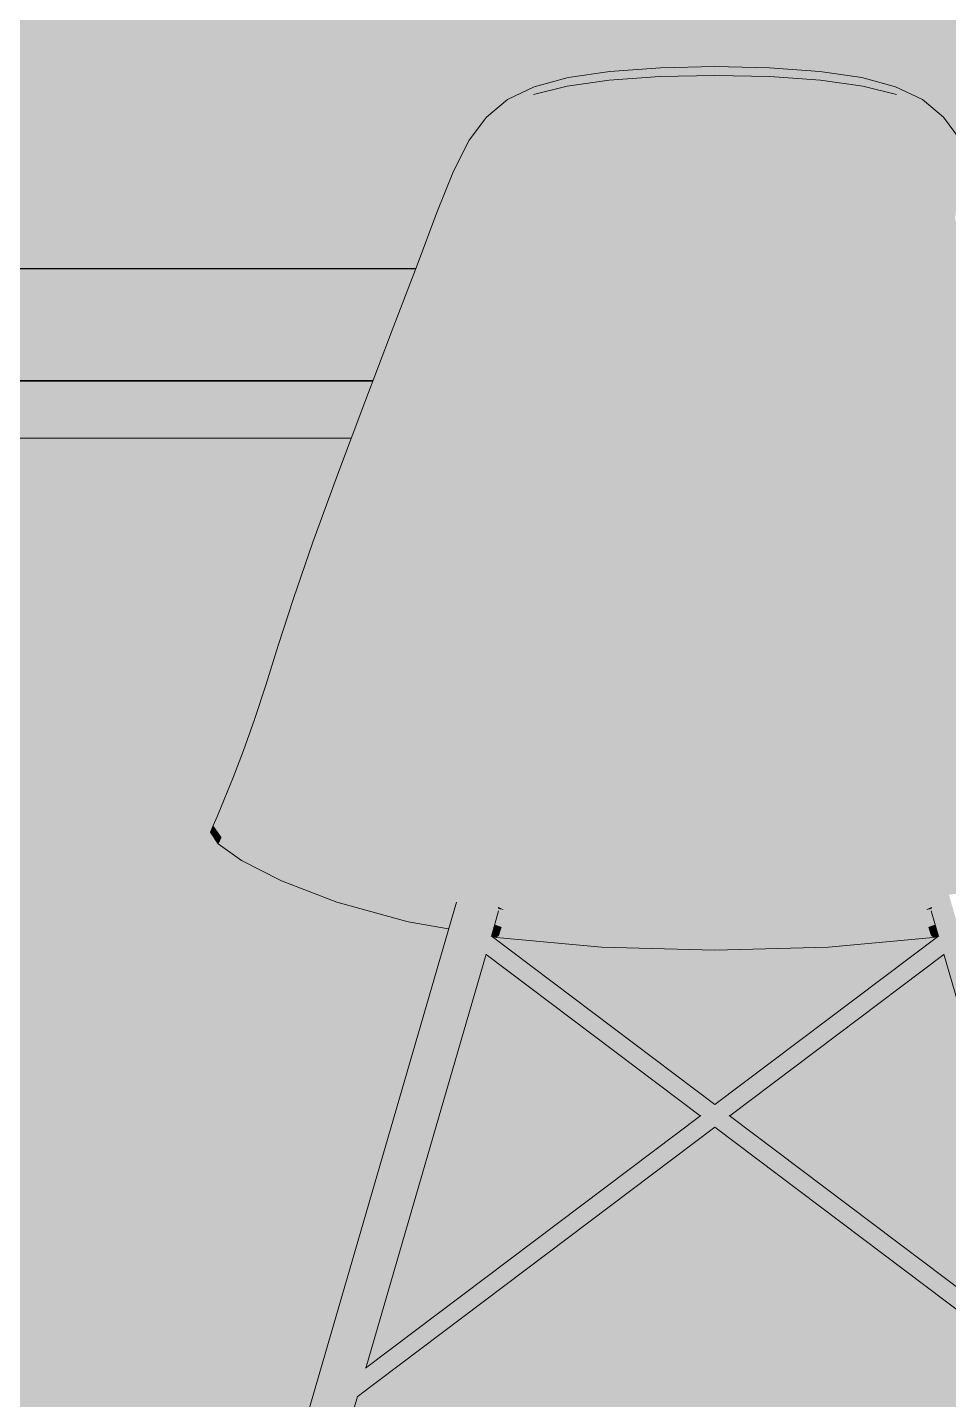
# Model space of a CAD drawing. Header units: millimetres. Extents: x -419 to 20046, y -14642 to 2638.
# Drawn here: x 9851.25 to 9872.81, y -693.17 to -661.04 of the extents above; entities that cross this region are included whole.
import ezdxf

# ---------------------------------------------------------------- set-up
doc = ezdxf.new("R2010")
doc.units = ezdxf.units.MM
for name, color, linetype, true_color in [('PDF6_A$$$FLOOR$$$FURNITURE.3D', 7, 'Continuous', 0xffffff), ('PDF6_A$$$SLAB$$$FLOOR$$$STRUCTURAL.3D', 7, 'Continuous', 0x757575), ('PDF6_A$$$WALL$$$EXTERIOR.3D', 7, 'Continuous', 0x757575)]:
    doc.layers.add(name, color=color, linetype=linetype, true_color=true_color)

msp = doc.modelspace()

# ---------------------------------------------------------------- hatches: boundary and pattern name
at = {"layer": 'PDF6_A$$$FLOOR$$$FURNITURE.3D', "transparency": 33554559}
for points in [[(9860.379, -681.387), (9861.288, -681.528), (9861.288, -681.523), (9861.329, -681.45), (9861.397, -681.394), (9861.492, -681.351), (9861.608, -681.331), (9861.631, -681.331), (9860.459, -680.774)], [(9862.462, -681.031), (9860.459, -680.774), (9861.631, -681.331), (9861.734, -681.329), (9861.865, -681.349), (9861.989, -681.389), (9862.097, -681.447), (9862.185, -681.518), (9862.246, -681.598), (9862.256, -681.628), (9862.41, -681.701)], [(9874.224, -680.774), (9872.221, -681.031), (9872.274, -681.701), (9872.425, -681.628), (9872.438, -681.598), (9872.496, -681.518), (9872.584, -681.447), (9872.695, -681.389), (9872.818, -681.349), (9872.949, -681.329), (9873.053, -681.331)], [(9862.188, -682.047), (9862.349, -682.105), (9862.41, -681.701), (9862.276, -681.681), (9862.278, -681.727)], [(9872.408, -681.681), (9872.274, -681.701), (9872.335, -682.105), (9872.496, -682.047), (9872.403, -681.727)], [(9862.122, -682.271), (9862.11, -682.314), (9862.13, -682.329), (9862.231, -682.349), (9862.286, -682.301)], [(9872.398, -682.301), (9872.453, -682.349), (9872.554, -682.329), (9872.574, -682.314), (9872.574, -682.311), (9872.561, -682.271)]]:
    msp.add_hatch(color=256, dxfattribs=at).paths.add_polyline_path(points)
at = {"layer": 'PDF6_A$$$FLOOR$$$FURNITURE.3D', "true_color": 0xdacaac, "transparency": 33554559}
for points in [[(9855.793, -701.325), (9855.919, -701.325), (9861.734, -681.329), (9861.631, -681.331), (9861.608, -681.331)], [(9862.246, -681.598), (9856.511, -701.325), (9856.561, -701.325), (9858.985, -692.995), (9858.985, -692.99), (9858.985, -692.949), (9858.988, -692.904), (9858.998, -692.854), (9859.008, -692.798), (9859.023, -692.743), (9859.043, -692.685), (9859.063, -692.629), (9859.084, -692.576), (9859.109, -692.529), (9859.131, -692.486), (9859.134, -692.481), (9861.994, -682.651), (9861.991, -682.646), (9861.991, -682.606), (9861.994, -682.566), (9862.001, -682.525), (9862.009, -682.485), (9862.016, -682.447), (9862.029, -682.412), (9862.042, -682.382), (9862.057, -682.357), (9862.072, -682.336), (9862.087, -682.324), (9862.087, -682.324), (9862.276, -681.681), (9862.256, -681.628)], [(9862.276, -681.681), (9862.087, -682.324), (9862.095, -682.314), (9862.1, -682.309), (9862.105, -682.309), (9862.11, -682.314), (9862.278, -681.727)], [(9872.408, -681.681), (9872.403, -681.727), (9872.574, -682.314), (9872.579, -682.309), (9872.581, -682.309), (9872.589, -682.314), (9872.594, -682.324)], [(9872.408, -681.681), (9872.594, -682.324), (9872.597, -682.324), (9872.612, -682.336), (9872.627, -682.357), (9872.642, -682.382), (9872.655, -682.412), (9872.665, -682.447), (9872.675, -682.485), (9872.682, -682.525), (9872.687, -682.566), (9872.69, -682.606), (9872.69, -682.646), (9872.69, -682.651), (9875.55, -692.481), (9875.552, -692.486), (9875.575, -692.529), (9875.598, -692.576), (9875.62, -692.629), (9875.64, -692.685), (9875.658, -692.743), (9875.673, -692.798), (9875.686, -692.854), (9875.693, -692.904), (9875.698, -692.949), (9875.698, -692.99), (9875.698, -692.995), (9878.12, -701.325), (9878.173, -701.325), (9872.438, -681.598), (9872.425, -681.628)], [(9861.994, -682.651), (9859.134, -692.481), (9859.144, -692.458), (9859.154, -692.44), (9859.162, -692.435), (9859.167, -692.43), (9861.986, -682.737), (9861.984, -682.724), (9861.986, -682.704), (9861.989, -682.677)], [(9872.69, -682.651), (9872.695, -682.677), (9872.697, -682.704), (9872.7, -682.724), (9872.697, -682.737), (9875.517, -692.43), (9875.522, -692.435), (9875.53, -692.44), (9875.54, -692.458), (9875.55, -692.481)], [(9856.561, -701.325), (9856.581, -701.325), (9858.973, -693.096), (9858.973, -693.08), (9858.975, -693.058), (9858.978, -693.027), (9858.985, -692.995)]]:
    msp.add_hatch(color=9, dxfattribs=at).paths.add_polyline_path(points)
at = {"layer": 'PDF6_A$$$FLOOR$$$FURNITURE.3D', "true_color": 0x4f4f4f, "transparency": 33554559}
for points in [[(9862.087, -682.324), (9862.087, -682.324), (9867.341, -686.29), (9867.341, -686.272), (9862.095, -682.314)], [(9867.341, -686.272), (9867.341, -686.29), (9872.597, -682.324), (9872.594, -682.324), (9872.589, -682.314)], [(9861.989, -682.677), (9867.048, -686.494), (9867.081, -686.486), (9861.991, -682.646), (9861.994, -682.651)], [(9867.603, -686.486), (9867.635, -686.494), (9872.695, -682.677), (9872.69, -682.651), (9872.69, -682.646)], [(9859.134, -692.481), (9859.131, -692.486), (9867.081, -686.486), (9867.048, -686.494), (9859.144, -692.458)], [(9867.603, -686.486), (9875.552, -692.486), (9875.55, -692.481), (9875.54, -692.458), (9867.635, -686.494)], [(9858.985, -692.995), (9858.978, -693.027), (9867.341, -686.716), (9867.341, -686.683), (9858.985, -692.99)], [(9875.698, -692.99), (9867.341, -686.683), (9867.341, -686.716), (9875.703, -693.027), (9875.698, -692.995)]]:
    msp.add_hatch(color=251, dxfattribs=at).paths.add_polyline_path(points)
at = {"layer": 'PDF6_A$$$SLAB$$$FLOOR$$$STRUCTURAL.3D', "true_color": 0xf6f6f6, "transparency": 33554559}
msp.add_hatch(color=7, dxfattribs=at).paths.add_polyline_path([(9846.009, -669.325), (9846.009, -670.658), (9858.829, -670.658), (9859.147, -669.814), (9859.333, -669.325)])
at = {"layer": 'PDF6_A$$$WALL$$$EXTERIOR.3D', "true_color": 0xffffff, "transparency": 33554559}
for points in [[(9882.285, -626.568), (9810.159, -626.568), (9810.159, -666.694), (9828.217, -666.694), (9827.895, -665.409), (9827.524, -664.243), (9827.192, -663.313), (9826.958, -662.62), (9826.872, -662.164), (9826.927, -661.955), (9827.114, -662.003), (9827.172, -662.028), (9827.348, -662.113), (9827.643, -662.252), (9828.018, -662.459), (9828.442, -662.746), (9828.711, -662.963), (9829.006, -663.207), (9829.394, -663.565), (9829.83, -664.112), (9829.999, -664.321), (9829.999, -664.321), (9830.556, -665.271), (9831.057, -666.493), (9831.107, -666.694), (9860.336, -666.694), (9860.371, -666.604), (9860.832, -665.371), (9861.223, -664.409), (9861.591, -663.683), (9861.994, -663.141), (9862.488, -662.731), (9863.113, -662.428), (9863.906, -662.212), (9864.884, -662.071), (9866.063, -661.985), (9867.341, -661.955), (9868.621, -661.985), (9869.8, -662.071), (9870.777, -662.212), (9871.571, -662.428), (9872.196, -662.731), (9872.69, -663.141), (9873.093, -663.683), (9873.458, -664.409), (9873.849, -665.371), (9874.313, -666.604), (9874.345, -666.694), (9882.285, -666.694)], [(9831.107, -666.694), (9831.443, -668.007), (9831.674, -669.317), (9859.335, -669.317), (9859.789, -668.13), (9860.336, -666.694)], [(9859.335, -669.317), (9831.674, -669.317), (9831.737, -669.673), (9831.873, -670.63), (9846.009, -670.63), (9846.009, -669.325), (9859.333, -669.325)], [(9831.873, -670.63), (9831.974, -671.353), (9832.176, -672.913), (9832.37, -674.213), (9832.584, -675.301), (9832.846, -676.226), (9833.126, -676.899), (9833.579, -677.657), (9834.141, -678.353), (9834.786, -678.935), (9835.494, -679.371), (9836.19, -679.593), (9837.016, -679.711), (9837.933, -679.751), (9838.954, -679.749), (9840.095, -679.744), (9841.279, -679.736), (9842.436, -679.721), (9843.492, -679.701), (9844.059, -679.681), (9844.444, -679.658), (9845.22, -679.615), (9845.908, -679.595), (9846.548, -679.618), (9846.8, -679.648), (9847.455, -679.706), (9847.79, -679.756), (9848.4, -679.832), (9848.753, -679.877), (9849.048, -679.923), (9849.287, -679.958), (9849.509, -679.986), (9849.806, -680.018), (9850.189, -680.117), (9850.418, -680.227), (9850.494, -680.346), (9850.418, -680.459), (9850.192, -680.563), (9849.814, -680.643), (9849.29, -680.726), (9848.632, -680.837), (9847.848, -681.001), (9846.946, -681.24), (9845.936, -681.52), (9844.835, -681.81), (9844.82, -681.815), (9850.494, -701.325), (9855.531, -701.325), (9861.107, -682.147), (9860.164, -681.979), (9858.489, -681.518), (9857.194, -681.021), (9857.166, -681.009), (9856.259, -680.542), (9855.715, -680.154), (9855.531, -679.877), (9855.531, -679.875), (9855.536, -679.872), (9855.551, -679.842), (9855.599, -679.726), (9855.697, -679.499), (9855.856, -679.116), (9856.065, -678.602), (9856.304, -677.972), (9856.564, -677.247), (9856.826, -676.44), (9857.121, -675.511), (9857.476, -674.41), (9857.93, -673.092), (9858.507, -671.514), (9858.829, -670.658), (9846.009, -670.658), (9846.009, -670.63)], [(9862.231, -682.349), (9862.135, -682.331), (9867.341, -686.262), (9872.549, -682.331), (9872.453, -682.349), (9869.996, -682.571), (9867.341, -682.644), (9864.687, -682.571)], [(9858.97, -693.103), (9856.581, -701.325), (9878.102, -701.325), (9875.711, -693.103), (9867.341, -686.786)]]:
    msp.add_hatch(color=7, dxfattribs=at).paths.add_polyline_path(points)

# ---------------------------------------------------------------- linework, layer by layer
at = {"layer": 'PDF6_A$$$FLOOR$$$FURNITURE.3D', "color": 9, "lineweight": 9, "true_color": 0xbfbfbf}
for points in [[(9861.107, -682.147), (9860.164, -681.979), (9858.489, -681.518), (9857.194, -681.021), (9857.166, -681.009), (9856.259, -680.542), (9855.715, -680.154), (9855.533, -679.88), (9855.551, -679.842), (9855.599, -679.726), (9855.697, -679.499), (9855.856, -679.116), (9856.065, -678.602), (9856.304, -677.972), (9856.564, -677.247), (9856.826, -676.44), (9857.121, -675.511), (9857.476, -674.41), (9857.93, -673.092), (9858.507, -671.514), (9859.147, -669.814), (9859.789, -668.13), (9860.371, -666.604), (9860.832, -665.371), (9861.223, -664.409), (9861.591, -663.683), (9861.994, -663.141), (9862.488, -662.731), (9863.113, -662.428), (9863.906, -662.212), (9864.884, -662.071), (9866.063, -661.985), (9867.341, -661.955), (9868.621, -661.985), (9869.8, -662.071), (9870.777, -662.212), (9871.571, -662.428), (9872.196, -662.731), (9872.69, -663.141), (9873.093, -663.683)], [(9863.095, -662.615), (9863.884, -662.413), (9864.869, -662.275), (9866.053, -662.192), (9867.341, -662.164), (9868.628, -662.192), (9869.815, -662.275), (9870.8, -662.413), (9871.589, -662.615)], [(9855.536, -679.872), (9855.531, -679.875), (9855.531, -679.877), (9855.533, -679.88)], [(9855.531, -701.325), (9861.288, -681.523)], [(9862.11, -682.314), (9862.278, -681.727)], [(9872.574, -682.314), (9872.403, -681.727)], [(9862.105, -682.309), (9867.341, -686.262), (9872.579, -682.309)], [(9862.135, -682.331), (9862.231, -682.349), (9864.687, -682.571), (9867.341, -682.646), (9869.996, -682.571), (9872.453, -682.349), (9872.549, -682.331)], [(9859.167, -692.43), (9861.986, -682.737)], [(9866.993, -686.524), (9861.984, -682.745)], [(9867.691, -686.524), (9872.7, -682.745)], [(9875.517, -692.43), (9872.697, -682.737)], [(9859.162, -692.435), (9867.008, -686.514)], [(9875.522, -692.435), (9867.676, -686.514)], [(9858.97, -693.103), (9867.341, -686.786), (9875.711, -693.103)], [(9856.581, -701.325), (9858.973, -693.096)]]:
    msp.add_lwpolyline(points, dxfattribs=at)
at = {"layer": 'PDF6_A$$$FLOOR$$$FURNITURE.3D', "lineweight": 0, "transparency": 33554559}
for points in [[(9864.884, -662.071), (9863.906, -662.212), (9864.869, -662.275)], [(9864.884, -662.071), (9864.869, -662.275), (9866.053, -662.192)], [(9866.063, -661.985), (9864.884, -662.071), (9866.053, -662.192)], [(9866.063, -661.985), (9866.053, -662.192), (9867.341, -662.164)], [(9867.341, -661.955), (9866.063, -661.985), (9867.341, -662.164)], [(9867.341, -661.955), (9867.341, -662.164), (9868.621, -661.985)], [(9868.621, -661.985), (9867.341, -662.164), (9868.628, -662.192)], [(9868.621, -661.985), (9868.628, -662.192), (9869.8, -662.071)], [(9869.8, -662.071), (9868.628, -662.192), (9869.815, -662.275)], [(9869.8, -662.071), (9869.815, -662.275), (9870.777, -662.212)], [(9863.095, -662.615), (9863.113, -662.428), (9862.488, -662.731)], [(9863.884, -662.413), (9863.095, -662.615), (9863.818, -662.839)], [(9863.884, -662.413), (9863.113, -662.428), (9863.095, -662.615)], [(9863.906, -662.212), (9863.113, -662.428), (9863.884, -662.413)], [(9863.884, -662.413), (9863.818, -662.839), (9864.821, -662.718)], [(9863.906, -662.212), (9863.884, -662.413), (9864.869, -662.275)], [(9864.869, -662.275), (9863.884, -662.413), (9864.821, -662.718)], [(9864.869, -662.275), (9864.821, -662.718), (9866.03, -662.645)], [(9866.053, -662.192), (9864.869, -662.275), (9866.03, -662.645)], [(9866.053, -662.192), (9866.03, -662.645), (9867.341, -662.62)], [(9867.341, -662.164), (9866.053, -662.192), (9867.341, -662.62)], [(9867.341, -662.164), (9867.341, -662.62), (9868.628, -662.192)], [(9868.628, -662.192), (9867.341, -662.62), (9868.653, -662.645)], [(9868.628, -662.192), (9868.653, -662.645), (9869.815, -662.275)], [(9869.815, -662.275), (9868.653, -662.645), (9869.86, -662.718)], [(9870.777, -662.212), (9869.815, -662.275), (9870.8, -662.413)], [(9869.815, -662.275), (9869.86, -662.718), (9870.8, -662.413)], [(9870.8, -662.413), (9869.86, -662.718), (9870.863, -662.839)], [(9870.777, -662.212), (9870.8, -662.413), (9871.571, -662.428)], [(9870.8, -662.413), (9871.589, -662.615), (9871.571, -662.428)], [(9870.8, -662.413), (9870.863, -662.839), (9871.589, -662.615)], [(9871.589, -662.615), (9872.196, -662.731), (9871.571, -662.428)], [(9862.488, -662.731), (9861.994, -663.141), (9862.495, -662.887)], [(9863.095, -662.615), (9862.488, -662.731), (9862.495, -662.887)], [(9863.095, -662.615), (9862.495, -662.887), (9863.027, -663.008)], [(9863.095, -662.615), (9863.027, -663.008), (9863.818, -662.839)], [(9864.821, -662.718), (9863.818, -662.839), (9864.745, -663.388)], [(9864.821, -662.718), (9864.745, -663.388), (9865.99, -663.33)], [(9866.03, -662.645), (9864.821, -662.718), (9865.99, -663.33)], [(9866.03, -662.645), (9865.99, -663.33), (9867.341, -663.313)], [(9867.341, -662.62), (9866.03, -662.645), (9867.341, -663.313)], [(9867.341, -662.62), (9867.341, -663.313), (9868.653, -662.645)], [(9868.653, -662.645), (9867.341, -663.313), (9868.694, -663.33)], [(9868.653, -662.645), (9868.694, -663.33), (9869.86, -662.718)], [(9869.86, -662.718), (9868.694, -663.33), (9869.938, -663.388)], [(9869.86, -662.718), (9869.938, -663.388), (9870.863, -662.839)], [(9871.589, -662.615), (9870.863, -662.839), (9871.657, -663.008)], [(9871.589, -662.615), (9871.657, -663.008), (9872.188, -662.887)], [(9871.589, -662.615), (9872.188, -662.887), (9872.196, -662.731)], [(9872.188, -662.887), (9872.69, -663.141), (9872.196, -662.731)], [(9862.495, -662.887), (9861.994, -663.141), (9862.032, -663.265)], [(9862.495, -662.887), (9862.032, -663.265), (9862.45, -663.222)], [(9862.495, -662.887), (9862.45, -663.222), (9863.027, -663.008)], [(9863.027, -663.008), (9862.45, -663.222), (9862.893, -663.608)], [(9863.027, -663.008), (9862.893, -663.608), (9863.712, -663.484)], [(9863.818, -662.839), (9863.027, -663.008), (9863.712, -663.484)], [(9863.818, -662.839), (9863.712, -663.484), (9864.745, -663.388)], [(9870.863, -662.839), (9869.938, -663.388), (9870.971, -663.484)], [(9870.863, -662.839), (9870.971, -663.484), (9871.657, -663.008)], [(9871.657, -663.008), (9870.971, -663.484), (9871.79, -663.608)], [(9872.188, -662.887), (9871.657, -663.008), (9872.234, -663.222)], [(9871.657, -663.008), (9871.79, -663.608), (9872.234, -663.222)], [(9872.188, -662.887), (9872.234, -663.222), (9872.65, -663.265)], [(9872.188, -662.887), (9872.65, -663.265), (9872.69, -663.141)], [(9861.994, -663.141), (9861.591, -663.683), (9861.659, -663.776)], [(9862.032, -663.265), (9861.994, -663.141), (9861.659, -663.776)], [(9862.032, -663.265), (9861.659, -663.776), (9861.883, -663.829)], [(9862.112, -663.429), (9862.032, -663.265), (9861.883, -663.829)], [(9862.45, -663.222), (9862.032, -663.265), (9862.112, -663.429)], [(9862.45, -663.222), (9862.112, -663.429), (9862.289, -663.746)], [(9862.45, -663.222), (9862.289, -663.746), (9862.893, -663.608)], [(9864.745, -663.388), (9863.712, -663.484), (9864.632, -664.293)], [(9864.745, -663.388), (9864.632, -664.293), (9865.932, -664.255)], [(9865.99, -663.33), (9864.745, -663.388), (9865.932, -664.255)], [(9865.99, -663.33), (9865.932, -664.255), (9867.341, -664.243)], [(9867.341, -663.313), (9865.99, -663.33), (9867.341, -664.243)], [(9867.341, -663.313), (9867.341, -664.243), (9868.694, -663.33)], [(9868.694, -663.33), (9867.341, -664.243), (9868.752, -664.255)], [(9868.694, -663.33), (9868.752, -664.255), (9869.938, -663.388)], [(9869.938, -663.388), (9868.752, -664.255), (9870.052, -664.293)], [(9869.938, -663.388), (9870.052, -664.293), (9870.971, -663.484)], [(9872.234, -663.222), (9871.79, -663.608), (9872.395, -663.746)], [(9872.234, -663.222), (9872.569, -663.429), (9872.65, -663.265)], [(9872.234, -663.222), (9872.395, -663.746), (9872.569, -663.429)], [(9872.569, -663.429), (9872.801, -663.829), (9872.65, -663.265)], [(9872.65, -663.265), (9873.025, -663.776), (9872.69, -663.141)], [(9872.65, -663.265), (9872.801, -663.829), (9873.025, -663.776)], [(9872.69, -663.141), (9873.025, -663.776), (9873.093, -663.683)], [(9861.591, -663.683), (9861.223, -664.409), (9861.311, -664.49)], [(9861.659, -663.776), (9861.591, -663.683), (9861.311, -664.49)], [(9861.883, -663.829), (9862.289, -663.746), (9862.112, -663.429)], [(9862.893, -663.608), (9862.289, -663.746), (9862.689, -664.432)], [(9862.893, -663.608), (9862.689, -664.432), (9863.553, -664.358)], [(9863.712, -663.484), (9862.893, -663.608), (9863.553, -664.358)], [(9863.712, -663.484), (9863.553, -664.358), (9864.632, -664.293)], [(9870.971, -663.484), (9870.052, -664.293), (9871.13, -664.358)], [(9870.971, -663.484), (9871.13, -664.358), (9871.79, -663.608)], [(9871.79, -663.608), (9871.13, -664.358), (9871.994, -664.432)], [(9871.79, -663.608), (9871.994, -664.432), (9872.395, -663.746)], [(9872.395, -663.746), (9872.801, -663.829), (9872.569, -663.429)], [(9861.659, -663.776), (9861.311, -664.49), (9861.581, -664.53)], [(9861.883, -663.829), (9861.659, -663.776), (9861.581, -664.53)], [(9861.883, -663.829), (9861.581, -664.53), (9862.037, -664.5)], [(9862.289, -663.746), (9861.883, -663.829), (9862.037, -664.5)], [(9862.289, -663.746), (9862.037, -664.5), (9862.689, -664.432)], [(9872.395, -663.746), (9871.994, -664.432), (9872.647, -664.5)], [(9872.395, -663.746), (9872.647, -664.5), (9872.801, -663.829)], [(9872.801, -663.829), (9872.647, -664.5), (9873.103, -664.53)], [(9872.801, -663.829), (9873.103, -664.53), (9873.025, -663.776)], [(9864.632, -664.293), (9863.553, -664.358), (9864.476, -665.437)], [(9864.632, -664.293), (9864.476, -665.437), (9865.849, -665.417)], [(9865.932, -664.255), (9864.632, -664.293), (9865.849, -665.417)], [(9865.932, -664.255), (9865.849, -665.417), (9867.341, -665.409)], [(9867.341, -664.243), (9865.932, -664.255), (9867.341, -665.409)], [(9867.341, -664.243), (9867.341, -665.409), (9868.752, -664.255)], [(9868.752, -664.255), (9867.341, -665.409), (9868.832, -665.417)], [(9868.752, -664.255), (9868.832, -665.417), (9870.052, -664.293)], [(9870.052, -664.293), (9868.832, -665.417), (9870.208, -665.437)], [(9870.052, -664.293), (9870.208, -665.437), (9871.13, -664.358)], [(9860.832, -665.371), (9860.93, -665.457), (9861.223, -664.409)], [(9860.93, -665.457), (9861.311, -664.49), (9861.223, -664.409)], [(9860.93, -665.457), (9861.228, -665.513), (9861.311, -664.49)], [(9861.581, -664.53), (9861.311, -664.49), (9861.228, -665.513)], [(9861.581, -664.53), (9861.228, -665.513), (9861.719, -665.523)], [(9862.037, -664.5), (9861.581, -664.53), (9861.719, -665.523)], [(9861.719, -665.523), (9862.42, -665.505), (9862.037, -664.5)], [(9862.689, -664.432), (9862.037, -664.5), (9862.42, -665.505)], [(9862.689, -664.432), (9862.42, -665.505), (9863.334, -665.472)], [(9863.553, -664.358), (9862.689, -664.432), (9863.334, -665.472)], [(9863.553, -664.358), (9863.334, -665.472), (9864.476, -665.437)], [(9871.13, -664.358), (9870.208, -665.437), (9871.349, -665.472)], [(9871.13, -664.358), (9871.349, -665.472), (9871.994, -664.432)], [(9871.994, -664.432), (9871.349, -665.472), (9872.264, -665.505)], [(9871.994, -664.432), (9872.264, -665.505), (9872.647, -664.5)], [(9872.647, -664.5), (9872.264, -665.505), (9872.962, -665.523)], [(9872.647, -664.5), (9872.962, -665.523), (9873.103, -664.53)], [(9860.832, -665.371), (9860.371, -666.604), (9860.477, -666.704)], [(9860.93, -665.457), (9860.832, -665.371), (9860.477, -666.704)], [(9860.93, -665.457), (9860.477, -666.704), (9860.794, -666.782)], [(9860.93, -665.457), (9860.794, -666.782), (9861.228, -665.513)], [(9860.794, -666.782), (9861.321, -666.825), (9861.228, -665.513)], [(9861.719, -665.523), (9861.228, -665.513), (9861.321, -666.825)], [(9861.719, -665.523), (9861.321, -666.825), (9862.069, -666.838)], [(9862.42, -665.505), (9861.719, -665.523), (9862.069, -666.838)], [(9862.42, -665.505), (9862.069, -666.838), (9863.05, -666.835)], [(9863.334, -665.472), (9862.42, -665.505), (9863.05, -666.835)], [(9863.334, -665.472), (9863.05, -666.835), (9864.272, -666.825)], [(9864.476, -665.437), (9863.334, -665.472), (9864.272, -666.825)], [(9864.476, -665.437), (9864.272, -666.825), (9865.743, -666.818)], [(9865.849, -665.417), (9864.476, -665.437), (9865.743, -666.818)], [(9865.849, -665.417), (9865.743, -666.818), (9867.341, -666.818)], [(9867.341, -665.409), (9865.849, -665.417), (9867.341, -666.818)], [(9867.341, -665.409), (9867.341, -666.818), (9868.832, -665.417)], [(9868.832, -665.417), (9867.341, -666.818), (9868.941, -666.818)], [(9868.832, -665.417), (9868.941, -666.818), (9870.208, -665.437)], [(9870.208, -665.437), (9868.941, -666.818), (9870.412, -666.825)], [(9870.208, -665.437), (9870.412, -666.825), (9871.349, -665.472)], [(9871.349, -665.472), (9870.412, -666.825), (9871.632, -666.835)], [(9871.349, -665.472), (9871.632, -666.835), (9872.264, -665.505)], [(9872.264, -665.505), (9871.632, -666.835), (9872.612, -666.838)], [(9872.264, -665.505), (9872.612, -666.838), (9872.962, -665.523)], [(9872.962, -665.523), (9872.612, -666.838), (9873.363, -666.825)], [(9860.477, -666.704), (9860.371, -666.604), (9859.789, -668.13)], [(9860.477, -666.704), (9859.789, -668.13), (9859.902, -668.251)], [(9860.245, -668.352), (9860.477, -666.704), (9859.902, -668.251)], [(9860.794, -666.782), (9860.477, -666.704), (9860.245, -668.352)], [(9860.794, -666.782), (9860.245, -668.352), (9860.817, -668.413)], [(9860.794, -666.782), (9860.817, -668.413), (9861.321, -666.825)], [(9860.817, -668.413), (9861.631, -668.448), (9861.321, -666.825)], [(9861.321, -666.825), (9861.631, -668.448), (9862.069, -666.838)], [(9862.069, -666.838), (9861.631, -668.448), (9862.692, -668.461)], [(9863.05, -666.835), (9862.069, -666.838), (9862.692, -668.461)], [(9863.05, -666.835), (9862.692, -668.461), (9864.015, -668.463)], [(9864.272, -666.825), (9863.05, -666.835), (9864.015, -668.463)], [(9864.272, -666.825), (9864.015, -668.463), (9865.61, -668.463)], [(9865.743, -666.818), (9864.272, -666.825), (9865.61, -668.463)], [(9865.743, -666.818), (9865.61, -668.463), (9867.341, -668.466)], [(9867.341, -666.818), (9865.743, -666.818), (9867.341, -668.466)], [(9868.941, -666.818), (9867.341, -668.466), (9869.074, -668.463)], [(9867.341, -666.818), (9867.341, -668.466), (9868.941, -666.818)], [(9868.941, -666.818), (9869.074, -668.463), (9870.412, -666.825)], [(9870.412, -666.825), (9869.074, -668.463), (9870.669, -668.463)], [(9870.412, -666.825), (9870.669, -668.463), (9871.632, -666.835)], [(9871.632, -666.835), (9870.669, -668.463), (9871.992, -668.461)], [(9871.632, -666.835), (9871.992, -668.461), (9872.612, -666.838)], [(9872.612, -666.838), (9871.992, -668.461), (9873.053, -668.448)], [(9873.363, -666.825), (9872.612, -666.838), (9873.053, -668.448)], [(9859.902, -668.251), (9859.789, -668.13), (9859.147, -669.814)], [(9859.902, -668.251), (9859.147, -669.814), (9859.27, -669.955)], [(9859.643, -670.076), (9859.902, -668.251), (9859.27, -669.955)], [(9860.245, -668.352), (9859.902, -668.251), (9859.643, -670.076)], [(9860.245, -668.352), (9859.643, -670.076), (9860.263, -670.151)], [(9860.245, -668.352), (9860.263, -670.151), (9860.817, -668.413)], [(9860.263, -670.151), (9861.145, -670.194), (9860.817, -668.413)], [(9861.631, -668.448), (9860.817, -668.413), (9861.145, -670.194)], [(9861.145, -670.194), (9862.296, -670.214), (9861.631, -668.448)], [(9862.692, -668.461), (9861.631, -668.448), (9862.296, -670.214)], [(9862.692, -668.461), (9862.296, -670.214), (9863.732, -670.222)], [(9862.692, -668.461), (9863.732, -670.222), (9864.015, -668.463)], [(9864.015, -668.463), (9863.732, -670.222), (9865.463, -670.227)], [(9864.015, -668.463), (9865.463, -670.227), (9865.61, -668.463)], [(9865.61, -668.463), (9865.463, -670.227), (9867.341, -670.227)], [(9865.61, -668.463), (9867.341, -670.227), (9867.341, -668.466)], [(9869.074, -668.463), (9867.341, -668.466), (9867.341, -670.227)], [(9869.074, -668.463), (9867.341, -670.227), (9869.22, -670.227)], [(9870.669, -668.463), (9869.074, -668.463), (9869.22, -670.227)], [(9870.669, -668.463), (9869.22, -670.227), (9870.951, -670.222)], [(9871.992, -668.461), (9870.669, -668.463), (9870.951, -670.222)], [(9871.992, -668.461), (9870.951, -670.222), (9872.387, -670.214)], [(9873.053, -668.448), (9871.992, -668.461), (9872.387, -670.214)], [(9873.053, -668.448), (9872.387, -670.214), (9873.539, -670.194)], [(9859.27, -669.955), (9859.147, -669.814), (9858.507, -671.514)], [(9859.27, -669.955), (9858.507, -671.514), (9858.64, -671.676)], [(9859.041, -671.814), (9859.27, -669.955), (9858.64, -671.676)], [(9859.643, -670.076), (9859.27, -669.955), (9859.041, -671.814)], [(9859.643, -670.076), (9859.041, -671.814), (9859.711, -671.9)], [(9859.643, -670.076), (9859.711, -671.9), (9860.263, -670.151)], [(9860.263, -670.151), (9859.711, -671.9), (9860.658, -671.948)], [(9861.145, -670.194), (9860.263, -670.151), (9860.658, -671.948)], [(9860.658, -671.948), (9861.903, -671.968), (9861.145, -670.194)], [(9861.145, -670.194), (9861.903, -671.968), (9862.296, -670.214)], [(9862.296, -670.214), (9861.903, -671.968), (9863.45, -671.976)], [(9862.296, -670.214), (9863.45, -671.976), (9863.732, -670.222)], [(9863.732, -670.222), (9863.45, -671.976), (9865.317, -671.978)], [(9863.732, -670.222), (9865.317, -671.978), (9865.463, -670.227)], [(9865.463, -670.227), (9865.317, -671.978), (9867.341, -671.978)], [(9865.463, -670.227), (9867.341, -671.978), (9867.341, -670.227)], [(9869.22, -670.227), (9867.341, -671.978), (9869.366, -671.978)], [(9869.22, -670.227), (9867.341, -670.227), (9867.341, -671.978)], [(9870.951, -670.222), (9869.22, -670.227), (9869.366, -671.978)], [(9870.951, -670.222), (9869.366, -671.978), (9871.233, -671.976)], [(9872.387, -670.214), (9870.951, -670.222), (9871.233, -671.976)], [(9872.387, -670.214), (9871.233, -671.976), (9872.781, -671.968)], [(9873.539, -670.194), (9872.387, -670.214), (9872.781, -671.968)], [(9872.781, -671.968), (9874.023, -671.948), (9873.539, -670.194)], [(9858.64, -671.676), (9858.507, -671.514), (9857.93, -673.092)], [(9858.64, -671.676), (9857.93, -673.092), (9858.071, -673.276)], [(9858.499, -673.427), (9858.64, -671.676), (9858.071, -673.276)], [(9859.041, -671.814), (9858.64, -671.676), (9858.499, -673.427)], [(9859.041, -671.814), (9858.499, -673.427), (9859.212, -673.52)], [(9859.041, -671.814), (9859.212, -673.52), (9859.711, -671.9)], [(9859.711, -671.9), (9859.212, -673.52), (9860.222, -673.57)], [(9859.711, -671.9), (9860.222, -673.57), (9860.658, -671.948)], [(9860.222, -673.57), (9861.548, -673.588), (9860.658, -671.948)], [(9861.903, -671.968), (9860.658, -671.948), (9861.548, -673.588)], [(9861.548, -673.588), (9863.196, -673.591), (9861.903, -671.968)], [(9863.45, -671.976), (9861.903, -671.968), (9863.196, -673.591)], [(9863.45, -671.976), (9863.196, -673.591), (9865.184, -673.593)], [(9863.45, -671.976), (9865.184, -673.593), (9865.317, -671.978)], [(9865.317, -671.978), (9865.184, -673.593), (9867.341, -673.593)], [(9865.317, -671.978), (9867.341, -673.593), (9867.341, -671.978)], [(9869.366, -671.978), (9867.341, -671.978), (9867.341, -673.593)], [(9869.366, -671.978), (9867.341, -673.593), (9869.5, -673.593)], [(9871.233, -671.976), (9869.366, -671.978), (9869.5, -673.593)], [(9871.233, -671.976), (9869.5, -673.593), (9871.488, -673.591)], [(9872.781, -671.968), (9871.233, -671.976), (9871.488, -673.591)], [(9872.781, -671.968), (9871.488, -673.591), (9873.136, -673.588)], [(9872.781, -671.968), (9873.136, -673.588), (9874.023, -671.948)], [(9858.071, -673.276), (9857.93, -673.092), (9857.476, -674.41)], [(9858.071, -673.276), (9857.476, -674.41), (9857.627, -674.609)], [(9858.071, -673.276), (9857.627, -674.609), (9858.076, -674.772)], [(9858.499, -673.427), (9858.071, -673.276), (9858.076, -674.772)], [(9858.499, -673.427), (9858.076, -674.772), (9858.821, -674.873)], [(9858.499, -673.427), (9858.821, -674.873), (9859.212, -673.52)], [(9859.212, -673.52), (9858.821, -674.873), (9859.882, -674.926)], [(9859.212, -673.52), (9859.882, -674.926), (9860.222, -673.57)], [(9859.882, -674.926), (9861.268, -674.944), (9860.222, -673.57)], [(9861.548, -673.588), (9860.222, -673.57), (9861.268, -674.944)], [(9861.548, -673.588), (9861.268, -674.944), (9862.997, -674.944)], [(9863.196, -673.591), (9861.548, -673.588), (9862.997, -674.944)], [(9863.196, -673.591), (9862.997, -674.944), (9865.08, -674.944)], [(9863.196, -673.591), (9865.08, -674.944), (9865.184, -673.593)], [(9865.184, -673.593), (9865.08, -674.944), (9867.341, -674.946)], [(9865.184, -673.593), (9867.341, -674.946), (9867.341, -673.593)], [(9869.5, -673.593), (9867.341, -674.946), (9869.603, -674.944)], [(9869.5, -673.593), (9867.341, -673.593), (9867.341, -674.946)], [(9871.488, -673.591), (9869.5, -673.593), (9869.603, -674.944)], [(9871.488, -673.591), (9869.603, -674.944), (9871.687, -674.944)], [(9873.136, -673.588), (9871.488, -673.591), (9871.687, -674.944)], [(9873.136, -673.588), (9871.687, -674.944), (9873.416, -674.944)], [(9857.627, -674.609), (9857.476, -674.41), (9857.121, -675.511)], [(9857.627, -674.609), (9857.121, -675.511), (9857.274, -675.722)], [(9857.627, -674.609), (9857.274, -675.722), (9857.741, -675.901)], [(9858.076, -674.772), (9857.627, -674.609), (9857.741, -675.901)], [(9858.076, -674.772), (9857.741, -675.901), (9858.514, -676.015)], [(9858.076, -674.772), (9858.514, -676.015), (9858.821, -674.873)], [(9858.821, -674.873), (9858.514, -676.015), (9859.615, -676.075)], [(9858.821, -674.873), (9859.615, -676.075), (9859.882, -674.926)], [(9859.882, -674.926), (9859.615, -676.075), (9861.054, -676.1)], [(9859.882, -674.926), (9861.054, -676.1), (9861.268, -674.944)], [(9861.268, -674.944), (9861.054, -676.1), (9862.843, -676.105)], [(9862.997, -674.944), (9861.268, -674.944), (9862.843, -676.105)], [(9862.997, -674.944), (9862.843, -676.105), (9865, -676.11)], [(9862.997, -674.944), (9865, -676.11), (9865.08, -674.944)], [(9865.08, -674.944), (9865, -676.11), (9867.341, -676.113)], [(9865.08, -674.944), (9867.341, -676.113), (9867.341, -674.946)], [(9869.603, -674.944), (9867.341, -674.946), (9867.341, -676.113)], [(9869.603, -674.944), (9867.341, -676.113), (9869.681, -676.11)], [(9871.687, -674.944), (9869.603, -674.944), (9869.681, -676.11)], [(9871.687, -674.944), (9869.681, -676.11), (9871.841, -676.105)], [(9873.416, -674.944), (9871.687, -674.944), (9871.841, -676.105)], [(9873.416, -674.944), (9871.841, -676.105), (9873.63, -676.1)], [(9857.274, -675.722), (9857.121, -675.511), (9856.826, -676.44)], [(9857.274, -675.722), (9856.826, -676.44), (9856.987, -676.665)], [(9857.274, -675.722), (9856.987, -676.665), (9857.466, -676.864)], [(9857.741, -675.901), (9857.274, -675.722), (9857.466, -676.864)], [(9857.741, -675.901), (9857.466, -676.864), (9858.27, -676.997)], [(9857.741, -675.901), (9858.27, -676.997), (9858.514, -676.015)], [(9858.514, -676.015), (9858.27, -676.997), (9859.404, -677.08)], [(9858.514, -676.015), (9859.404, -677.08), (9859.615, -676.075)], [(9859.615, -676.075), (9859.404, -677.08), (9860.885, -677.128)], [(9859.615, -676.075), (9860.885, -677.128), (9861.054, -676.1)], [(9860.885, -677.128), (9862.727, -677.151), (9861.054, -676.1)], [(9862.843, -676.105), (9861.054, -676.1), (9862.727, -677.151)], [(9862.843, -676.105), (9862.727, -677.151), (9864.942, -677.166)], [(9862.843, -676.105), (9864.942, -677.166), (9865, -676.11)], [(9865, -676.11), (9864.942, -677.166), (9867.341, -677.171)], [(9865, -676.11), (9867.341, -677.171), (9867.341, -676.113)], [(9869.681, -676.11), (9867.341, -677.171), (9869.742, -677.166)], [(9869.681, -676.11), (9867.341, -676.113), (9867.341, -677.171)], [(9871.841, -676.105), (9869.681, -676.11), (9869.742, -677.166)], [(9871.841, -676.105), (9869.742, -677.166), (9871.957, -677.151)], [(9871.841, -676.105), (9871.957, -677.151), (9873.63, -676.1)], [(9873.63, -676.1), (9871.957, -677.151), (9873.796, -677.128)], [(9856.987, -676.665), (9856.826, -676.44), (9856.564, -677.247)], [(9856.987, -676.665), (9856.564, -677.247), (9856.733, -677.484)], [(9857.229, -677.705), (9856.987, -676.665), (9856.733, -677.484)], [(9857.466, -676.864), (9856.987, -676.665), (9857.229, -677.705)], [(9857.466, -676.864), (9857.229, -677.705), (9858.058, -677.877)], [(9857.466, -676.864), (9858.058, -677.877), (9858.27, -676.997)], [(9858.27, -676.997), (9858.058, -677.877), (9859.23, -678.003)], [(9858.27, -676.997), (9859.23, -678.003), (9859.404, -677.08)], [(9859.404, -677.08), (9859.23, -678.003), (9860.754, -678.093)], [(9859.404, -677.08), (9860.754, -678.093), (9860.885, -677.128)], [(9860.754, -678.093), (9862.639, -678.151), (9860.885, -677.128)], [(9860.885, -677.128), (9862.639, -678.151), (9862.727, -677.151)], [(9862.639, -678.151), (9864.896, -678.187), (9862.727, -677.151)], [(9862.727, -677.151), (9864.896, -678.187), (9864.942, -677.166)], [(9864.942, -677.166), (9864.896, -678.187), (9867.341, -678.199)], [(9864.942, -677.166), (9867.341, -678.199), (9867.341, -677.171)], [(9869.742, -677.166), (9867.341, -677.171), (9867.341, -678.199)], [(9869.742, -677.166), (9867.341, -678.199), (9869.785, -678.187)], [(9871.957, -677.151), (9869.742, -677.166), (9869.785, -678.187)], [(9869.785, -678.187), (9872.045, -678.151), (9871.957, -677.151)], [(9871.957, -677.151), (9872.045, -678.151), (9873.796, -677.128)], [(9873.796, -677.128), (9872.045, -678.151), (9873.93, -678.093)], [(9856.733, -677.484), (9856.564, -677.247), (9856.304, -677.972)], [(9856.733, -677.484), (9856.304, -677.972), (9856.481, -678.219)], [(9856.733, -677.484), (9856.481, -678.219), (9856.997, -678.476)], [(9857.229, -677.705), (9856.733, -677.484), (9856.997, -678.476)], [(9857.229, -677.705), (9856.997, -678.476), (9857.861, -678.708)], [(9857.229, -677.705), (9857.861, -678.708), (9858.058, -677.877)], [(9856.304, -677.972), (9856.065, -678.602), (9856.249, -678.859)], [(9856.481, -678.219), (9856.304, -677.972), (9856.249, -678.859)], [(9858.058, -677.877), (9857.861, -678.708), (9859.073, -678.905)], [(9858.058, -677.877), (9859.073, -678.905), (9859.23, -678.003)], [(9859.23, -678.003), (9859.073, -678.905), (9860.641, -679.063)], [(9859.23, -678.003), (9860.641, -679.063), (9860.754, -678.093)], [(9860.754, -678.093), (9860.641, -679.063), (9862.571, -679.182)], [(9862.639, -678.151), (9860.754, -678.093), (9862.571, -679.182)], [(9862.639, -678.151), (9862.571, -679.182), (9864.864, -679.252)], [(9862.639, -678.151), (9864.864, -679.252), (9864.896, -678.187)], [(9869.785, -678.187), (9869.817, -679.252), (9872.045, -678.151)], [(9872.045, -678.151), (9869.817, -679.252), (9872.113, -679.182)], [(9873.93, -678.093), (9872.045, -678.151), (9872.113, -679.182)], [(9873.93, -678.093), (9872.113, -679.182), (9874.043, -679.063)], [(9856.481, -678.219), (9856.249, -678.859), (9856.786, -679.157)], [(9856.997, -678.476), (9856.481, -678.219), (9856.786, -679.157)], [(9856.997, -678.476), (9856.786, -679.157), (9857.68, -679.454)], [(9856.997, -678.476), (9857.68, -679.454), (9857.861, -678.708)], [(9864.864, -679.252), (9867.341, -679.275), (9864.896, -678.187)], [(9867.341, -678.199), (9864.896, -678.187), (9867.341, -679.275)], [(9867.341, -679.275), (9869.817, -679.252), (9869.785, -678.187)], [(9867.341, -679.275), (9869.785, -678.187), (9867.341, -678.199)], [(9855.856, -679.116), (9856.047, -679.383), (9856.065, -678.602)], [(9856.047, -679.383), (9856.249, -678.859), (9856.065, -678.602)], [(9857.861, -678.708), (9857.68, -679.454), (9858.935, -679.734)], [(9857.861, -678.708), (9858.935, -679.734), (9859.073, -678.905)], [(9855.856, -679.116), (9855.697, -679.499), (9855.891, -679.771)], [(9856.047, -679.383), (9855.856, -679.116), (9855.891, -679.771)], [(9856.047, -679.383), (9856.602, -679.716), (9856.249, -678.859)], [(9856.786, -679.157), (9856.249, -678.859), (9856.602, -679.716)], [(9859.073, -678.905), (9858.935, -679.734), (9860.545, -679.978)], [(9859.073, -678.905), (9860.545, -679.978), (9860.641, -679.063)], [(9860.641, -679.063), (9860.545, -679.978), (9862.513, -680.167)], [(9862.571, -679.182), (9860.641, -679.063), (9862.513, -680.167)], [(9874.043, -679.063), (9872.113, -679.182), (9872.171, -680.167)], [(9874.043, -679.063), (9872.171, -680.167), (9874.139, -679.978)], [(9856.047, -679.383), (9855.891, -679.771), (9856.455, -680.134)], [(9856.047, -679.383), (9856.455, -680.134), (9856.602, -679.716)], [(9856.786, -679.157), (9856.602, -679.716), (9857.524, -680.081)], [(9857.68, -679.454), (9856.786, -679.157), (9857.524, -680.081)], [(9857.68, -679.454), (9857.524, -680.081), (9858.811, -680.447)], [(9857.68, -679.454), (9858.811, -680.447), (9858.935, -679.734)], [(9862.571, -679.182), (9862.513, -680.167), (9864.838, -680.278)], [(9862.571, -679.182), (9864.838, -680.278), (9864.864, -679.252)], [(9864.864, -679.252), (9864.838, -680.278), (9867.341, -680.316)], [(9864.864, -679.252), (9867.341, -680.316), (9867.341, -679.275)], [(9869.817, -679.252), (9867.341, -679.275), (9867.341, -680.316)], [(9869.817, -679.252), (9867.341, -680.316), (9869.845, -680.278)], [(9872.113, -679.182), (9869.817, -679.252), (9869.845, -680.278)], [(9872.113, -679.182), (9869.845, -680.278), (9872.171, -680.167)], [(9855.599, -679.726), (9855.551, -679.842), (9855.74, -680.119)], [(9855.697, -679.499), (9855.599, -679.726), (9855.793, -680.003)], [(9855.793, -680.003), (9855.599, -679.726), (9855.74, -680.119)], [(9855.891, -679.771), (9855.697, -679.499), (9855.793, -680.003)], [(9855.891, -679.771), (9855.793, -680.003), (9856.36, -680.386)], [(9856.455, -680.134), (9855.891, -679.771), (9856.36, -680.386)], [(9856.455, -680.134), (9857.395, -680.555), (9856.602, -679.716)], [(9857.524, -680.081), (9856.602, -679.716), (9857.395, -680.555)], [(9858.935, -679.734), (9858.811, -680.447), (9860.459, -680.774)], [(9858.935, -679.734), (9860.459, -680.774), (9860.545, -679.978)], [(9855.531, -679.875), (9855.531, -679.877), (9855.536, -679.872), (9855.533, -679.877)], [(9855.533, -679.877), (9855.531, -679.877), (9855.533, -679.88)], [(9855.533, -679.88), (9855.531, -679.877), (9855.715, -680.154)], [(9855.551, -679.842), (9855.533, -679.88), (9855.72, -680.157)], [(9855.72, -680.157), (9855.533, -679.88), (9855.715, -680.154)], [(9855.74, -680.119), (9855.551, -679.842), (9855.72, -680.157)], [(9856.302, -680.51), (9855.793, -680.003), (9855.74, -680.119)], [(9856.36, -680.386), (9855.793, -680.003), (9856.302, -680.51)], [(9858.706, -680.988), (9857.524, -680.081), (9857.395, -680.555)], [(9858.811, -680.447), (9857.524, -680.081), (9858.706, -680.988)], [(9860.459, -680.774), (9862.462, -681.031), (9860.545, -679.978)], [(9862.513, -680.167), (9860.545, -679.978), (9862.462, -681.031)], [(9874.139, -679.978), (9872.171, -680.167), (9872.221, -681.031)], [(9874.139, -679.978), (9872.221, -681.031), (9874.224, -680.774)], [(9856.259, -680.542), (9855.72, -680.157), (9855.715, -680.154)], [(9856.272, -680.55), (9855.74, -680.119), (9855.72, -680.157)], [(9856.272, -680.55), (9855.72, -680.157), (9856.259, -680.542)], [(9856.302, -680.51), (9855.74, -680.119), (9856.272, -680.55)], [(9857.237, -680.981), (9856.36, -680.386), (9856.302, -680.51)], [(9857.302, -680.84), (9856.455, -680.134), (9856.36, -680.386)], [(9857.302, -680.84), (9856.36, -680.386), (9857.237, -680.981)], [(9856.455, -680.134), (9857.302, -680.84), (9857.395, -680.555)], [(9862.513, -680.167), (9862.462, -681.031), (9864.813, -681.185)], [(9862.513, -680.167), (9864.813, -681.185), (9864.838, -680.278)], [(9864.838, -680.278), (9864.813, -681.185), (9867.341, -681.238)], [(9864.838, -680.278), (9867.341, -681.238), (9867.341, -680.316)], [(9869.845, -680.278), (9867.341, -681.238), (9869.868, -681.185)], [(9869.845, -680.278), (9867.341, -680.316), (9867.341, -681.238)], [(9872.171, -680.167), (9869.845, -680.278), (9869.868, -681.185)], [(9872.171, -680.167), (9869.868, -681.185), (9872.221, -681.031)], [(9857.166, -681.009), (9856.272, -680.55), (9856.259, -680.542)], [(9857.194, -681.021), (9856.302, -680.51), (9856.272, -680.55)], [(9857.194, -681.021), (9856.272, -680.55), (9857.166, -681.009)], [(9857.237, -680.981), (9856.302, -680.51), (9857.194, -681.021)], [(9857.302, -680.84), (9858.617, -681.313), (9857.395, -680.555)], [(9857.395, -680.555), (9858.617, -681.313), (9858.706, -680.988)], [(9860.379, -681.387), (9858.811, -680.447), (9858.706, -680.988)], [(9860.459, -680.774), (9858.811, -680.447), (9860.379, -681.387)], [(9858.489, -681.518), (9857.237, -680.981), (9857.194, -681.021)], [(9858.544, -681.475), (9857.302, -680.84), (9857.237, -680.981)], [(9858.544, -681.475), (9857.237, -680.981), (9858.489, -681.518)], [(9858.617, -681.313), (9857.302, -680.84), (9858.544, -681.475)], [(9858.706, -680.988), (9858.617, -681.313), (9860.301, -681.752)], [(9858.706, -680.988), (9860.301, -681.752), (9860.379, -681.387)], [(9864.788, -681.893), (9862.462, -681.031), (9862.41, -681.701)], [(9864.813, -681.185), (9862.462, -681.031), (9864.788, -681.893)], [(9872.221, -681.031), (9869.868, -681.185), (9869.895, -681.893)], [(9872.274, -681.701), (9872.221, -681.031), (9869.895, -681.893)], [(9860.227, -681.933), (9858.617, -681.313), (9858.544, -681.475)], [(9860.301, -681.752), (9858.617, -681.313), (9860.227, -681.933)], [(9867.341, -681.956), (9864.813, -681.185), (9864.788, -681.893)], [(9867.341, -681.956), (9867.341, -681.238), (9864.813, -681.185)], [(9869.868, -681.185), (9867.341, -681.238), (9867.341, -681.956)], [(9869.895, -681.893), (9869.868, -681.185), (9867.341, -681.956)], [(9860.164, -681.979), (9858.544, -681.475), (9858.489, -681.518)], [(9860.227, -681.933), (9858.544, -681.475), (9860.164, -681.979)], [(9860.301, -681.752), (9861.177, -681.903), (9860.379, -681.387), (9861.238, -681.699)], [(9860.379, -681.387), (9861.238, -681.699), (9861.288, -681.528)], [(9862.41, -681.701), (9862.256, -681.628), (9862.276, -681.681)], [(9864.755, -682.316), (9862.41, -681.701), (9862.349, -682.105)], [(9864.788, -681.893), (9862.41, -681.701), (9864.755, -682.316)], [(9872.274, -681.701), (9869.895, -681.893), (9869.928, -682.316)], [(9872.335, -682.105), (9872.274, -681.701), (9869.928, -682.316)], [(9872.425, -681.628), (9872.274, -681.701), (9872.408, -681.681)], [(9860.227, -681.933), (9860.164, -681.979), (9861.117, -682.117), (9861.107, -682.147)], [(9860.227, -681.933), (9861.122, -682.092), (9860.301, -681.752), (9861.152, -681.989)], [(9860.227, -681.933), (9861.117, -682.117), (9861.122, -682.092)], [(9860.301, -681.752), (9861.152, -681.989), (9861.177, -681.903)], [(9867.341, -682.387), (9864.788, -681.893), (9864.755, -682.316)], [(9867.341, -682.387), (9867.341, -681.956), (9864.788, -681.893)], [(9869.928, -682.316), (9869.895, -681.893), (9867.341, -682.387)], [(9869.895, -681.893), (9867.341, -681.956), (9867.341, -682.387)], [(9862.125, -682.256), (9862.122, -682.271), (9862.286, -682.301)], [(9862.178, -682.074), (9862.125, -682.256), (9862.349, -682.105), (9862.286, -682.301)], [(9862.231, -682.349), (9862.13, -682.329), (9862.135, -682.331)], [(9862.178, -682.074), (9862.349, -682.105), (9862.188, -682.047)], [(9862.286, -682.301), (9862.231, -682.349), (9864.687, -682.571)], [(9862.349, -682.105), (9862.286, -682.301), (9864.72, -682.52)], [(9864.72, -682.52), (9862.286, -682.301), (9864.687, -682.571)], [(9862.349, -682.105), (9864.72, -682.52), (9864.755, -682.316)], [(9864.72, -682.52), (9867.341, -682.593), (9864.755, -682.316)], [(9864.755, -682.316), (9867.341, -682.593), (9867.341, -682.387)], [(9867.341, -682.387), (9867.341, -682.593), (9869.928, -682.316)], [(9867.341, -682.593), (9869.964, -682.52), (9869.928, -682.316)], [(9869.928, -682.316), (9869.964, -682.52), (9872.335, -682.105)], [(9869.964, -682.52), (9872.398, -682.301), (9872.335, -682.105)], [(9872.398, -682.301), (9869.964, -682.52), (9869.996, -682.571)], [(9872.453, -682.349), (9872.398, -682.301), (9869.996, -682.571)], [(9872.496, -682.047), (9872.335, -682.105), (9872.506, -682.074)], [(9872.506, -682.074), (9872.335, -682.105), (9872.559, -682.256), (9872.398, -682.301)], [(9872.398, -682.301), (9872.561, -682.271), (9872.559, -682.256)], [(9872.554, -682.329), (9872.453, -682.349), (9872.549, -682.331)], [(9867.341, -682.644), (9864.72, -682.52), (9864.687, -682.571)], [(9867.341, -682.644), (9867.341, -682.593), (9864.72, -682.52)], [(9869.996, -682.571), (9869.964, -682.52), (9867.341, -682.644)], [(9869.964, -682.52), (9867.341, -682.593), (9867.341, -682.644)]]:
    msp.add_solid(points, dxfattribs=at)
at = {"layer": 'PDF6_A$$$FLOOR$$$FURNITURE.3D', "color": 9, "lineweight": 0, "true_color": 0xdacaac, "transparency": 33554559}
for points in [[(9861.397, -681.394), (9855.601, -701.325), (9861.492, -681.351), (9855.684, -701.325)], [(9855.684, -701.325), (9855.793, -701.325), (9861.492, -681.351), (9861.608, -681.331)], [(9855.919, -701.325), (9856.055, -701.325), (9861.734, -681.329), (9861.865, -681.349)], [(9856.055, -701.325), (9856.191, -701.325), (9861.865, -681.349), (9861.989, -681.389)], [(9872.818, -681.349), (9872.695, -681.389), (9878.629, -701.325), (9878.493, -701.325)], [(9861.288, -681.523), (9855.531, -701.325), (9861.329, -681.45), (9855.548, -701.325)], [(9861.329, -681.45), (9855.548, -701.325), (9861.397, -681.394), (9855.601, -701.325)], [(9856.191, -701.325), (9856.317, -701.325), (9861.989, -681.389), (9862.097, -681.447)], [(9856.317, -701.325), (9856.428, -701.325), (9862.097, -681.447), (9862.185, -681.518)], [(9862.185, -681.518), (9856.428, -701.325), (9862.246, -681.598), (9856.511, -701.325)], [(9872.438, -681.598), (9878.173, -701.325), (9872.496, -681.518), (9878.256, -701.325)], [(9872.584, -681.447), (9872.496, -681.518), (9878.364, -701.325), (9878.256, -701.325)], [(9872.695, -681.389), (9872.584, -681.447), (9878.493, -701.325), (9878.364, -701.325)]]:
    msp.add_solid(points, dxfattribs=at)
at = {"layer": 'PDF6_A$$$FLOOR$$$FURNITURE.3D', "color": 251, "lineweight": 0, "true_color": 0x4f4f4f, "transparency": 33554559}
for points in [[(9862.057, -682.357), (9867.341, -686.345), (9862.072, -682.336), (9867.341, -686.315)], [(9862.072, -682.336), (9867.341, -686.315), (9862.087, -682.324), (9867.341, -686.29)], [(9862.095, -682.314), (9867.341, -686.272), (9862.1, -682.309), (9867.341, -686.262)], [(9862.105, -682.309), (9862.1, -682.309), (9867.341, -686.262)], [(9867.341, -686.262), (9872.581, -682.309), (9872.579, -682.309)], [(9867.341, -686.272), (9872.589, -682.314), (9867.341, -686.262), (9872.581, -682.309)], [(9872.597, -682.324), (9867.341, -686.29), (9872.612, -682.336), (9867.341, -686.315)], [(9867.341, -686.345), (9872.627, -682.357), (9867.341, -686.315), (9872.612, -682.336)], [(9861.991, -682.606), (9867.124, -686.479), (9861.994, -682.566), (9867.172, -686.474)], [(9861.991, -682.606), (9861.991, -682.646), (9867.124, -686.479), (9867.081, -686.486)], [(9862.001, -682.525), (9861.994, -682.566), (9867.225, -686.469), (9867.172, -686.474)], [(9862.009, -682.485), (9862.001, -682.525), (9867.283, -686.466), (9867.225, -686.469)], [(9862.016, -682.447), (9862.009, -682.485), (9867.341, -686.466), (9867.283, -686.466)], [(9862.016, -682.447), (9867.341, -686.466), (9862.029, -682.412), (9867.341, -686.421)], [(9862.042, -682.382), (9862.029, -682.412), (9867.341, -686.381), (9867.341, -686.421)], [(9862.042, -682.382), (9867.341, -686.381), (9862.057, -682.357), (9867.341, -686.345)], [(9867.341, -686.381), (9872.642, -682.382), (9867.341, -686.345), (9872.627, -682.357)], [(9867.341, -686.421), (9872.655, -682.412), (9867.341, -686.381), (9872.642, -682.382)], [(9867.341, -686.421), (9867.341, -686.466), (9872.655, -682.412), (9872.665, -682.447)], [(9867.341, -686.466), (9867.401, -686.466), (9872.665, -682.447), (9872.675, -682.485)], [(9867.401, -686.466), (9867.459, -686.469), (9872.675, -682.485), (9872.682, -682.525)], [(9867.459, -686.469), (9867.512, -686.474), (9872.682, -682.525), (9872.687, -682.566)], [(9872.687, -682.566), (9867.512, -686.474), (9872.69, -682.606), (9867.56, -686.479)], [(9872.69, -682.606), (9867.56, -686.479), (9872.69, -682.646), (9867.603, -686.486)], [(9861.984, -682.724), (9867.008, -686.514), (9861.986, -682.704), (9867.023, -686.504)], [(9861.984, -682.724), (9861.986, -682.737), (9867.008, -686.514), (9866.998, -686.522)], [(9861.986, -682.737), (9861.984, -682.745), (9866.998, -686.522), (9866.993, -686.524)], [(9861.986, -682.704), (9867.023, -686.504), (9861.989, -682.677), (9867.048, -686.494)], [(9867.635, -686.494), (9867.661, -686.504), (9872.695, -682.677), (9872.697, -682.704)], [(9867.661, -686.504), (9867.676, -686.514), (9872.697, -682.704), (9872.7, -682.724)], [(9872.7, -682.724), (9867.676, -686.514), (9872.697, -682.737), (9867.686, -686.522)], [(9867.686, -686.522), (9867.691, -686.524), (9872.697, -682.737), (9872.7, -682.745)], [(9859.008, -692.798), (9858.998, -692.854), (9867.341, -686.512), (9867.341, -686.557)], [(9859.023, -692.743), (9859.008, -692.798), (9867.341, -686.466), (9867.341, -686.512)], [(9859.023, -692.743), (9867.341, -686.466), (9859.043, -692.685), (9867.283, -686.466)], [(9859.063, -692.629), (9859.043, -692.685), (9867.225, -686.469), (9867.283, -686.466)], [(9859.084, -692.576), (9859.063, -692.629), (9867.172, -686.474), (9867.225, -686.469)], [(9859.084, -692.576), (9867.172, -686.474), (9859.109, -692.529), (9867.124, -686.479)], [(9859.131, -692.486), (9859.109, -692.529), (9867.081, -686.486), (9867.124, -686.479)], [(9859.154, -692.44), (9859.144, -692.458), (9867.023, -686.504), (9867.048, -686.494)], [(9859.162, -692.435), (9859.154, -692.44), (9867.008, -686.514), (9867.023, -686.504)], [(9867.341, -686.466), (9875.658, -692.743), (9867.401, -686.466), (9875.64, -692.685)], [(9867.341, -686.466), (9867.341, -686.512), (9875.658, -692.743), (9875.673, -692.798)], [(9867.341, -686.557), (9875.686, -692.854), (9867.341, -686.512), (9875.673, -692.798)], [(9867.401, -686.466), (9875.64, -692.685), (9867.459, -686.469), (9875.62, -692.629)], [(9867.512, -686.474), (9867.459, -686.469), (9875.598, -692.576), (9875.62, -692.629)], [(9867.56, -686.479), (9867.512, -686.474), (9875.575, -692.529), (9875.598, -692.576)], [(9867.56, -686.479), (9875.575, -692.529), (9867.603, -686.486), (9875.552, -692.486)], [(9867.635, -686.494), (9875.54, -692.458), (9867.661, -686.504), (9875.53, -692.44)], [(9867.661, -686.504), (9875.53, -692.44), (9867.676, -686.514), (9875.522, -692.435)], [(9858.97, -693.103), (9867.341, -686.786), (9858.973, -693.096), (9867.341, -686.781)], [(9858.975, -693.058), (9858.973, -693.08), (9867.341, -686.746), (9867.341, -686.766)], [(9867.341, -686.766), (9858.973, -693.08), (9867.341, -686.781), (9858.973, -693.096)], [(9858.978, -693.027), (9858.975, -693.058), (9867.341, -686.716), (9867.341, -686.746)], [(9858.985, -692.949), (9867.341, -686.643), (9858.988, -692.904), (9867.341, -686.602)], [(9858.985, -692.949), (9858.985, -692.99), (9867.341, -686.643), (9867.341, -686.683)], [(9858.998, -692.854), (9858.988, -692.904), (9867.341, -686.557), (9867.341, -686.602)], [(9867.341, -686.557), (9867.341, -686.602), (9875.686, -692.854), (9875.693, -692.904)], [(9867.341, -686.602), (9867.341, -686.643), (9875.693, -692.904), (9875.698, -692.949)], [(9875.698, -692.949), (9867.341, -686.643), (9875.698, -692.99), (9867.341, -686.683)], [(9867.341, -686.746), (9875.708, -693.058), (9867.341, -686.716), (9875.703, -693.027)], [(9867.341, -686.746), (9867.341, -686.766), (9875.708, -693.058), (9875.711, -693.08)], [(9875.711, -693.08), (9867.341, -686.766), (9875.708, -693.096), (9867.341, -686.781)], [(9875.708, -693.096), (9867.341, -686.781), (9875.711, -693.103), (9867.341, -686.786)]]:
    msp.add_solid(points, dxfattribs=at)
at = {"layer": 'PDF6_A$$$SLAB$$$FLOOR$$$STRUCTURAL.3D', "color": 9, "lineweight": 9, "true_color": 0xbfbfbf}
msp.add_lwpolyline([(9859.333, -669.325), (9846.009, -669.325), (9846.009, -670.658), (9858.829, -670.658)], dxfattribs=at)
at = {"layer": 'PDF6_A$$$WALL$$$EXTERIOR.3D', "color": 9, "lineweight": 25, "true_color": 0xc8c8c8}
for points in [[(9860.336, -666.694), (9831.107, -666.694)], [(9859.335, -669.317), (9831.674, -669.317)]]:
    msp.add_lwpolyline(points, dxfattribs=at)
at = {"layer": 'PDF6_A$$$WALL$$$EXTERIOR.3D', "color": 7, "lineweight": 0, "true_color": 0xffffff, "transparency": 33554559}
for points in [[(9861.984, -682.745), (9859.167, -692.43), (9866.993, -686.524)], [(9872.7, -682.745), (9867.691, -686.524), (9875.517, -692.43)]]:
    msp.add_solid(points, dxfattribs=at)

doc.saveas('drawing.dxf')
